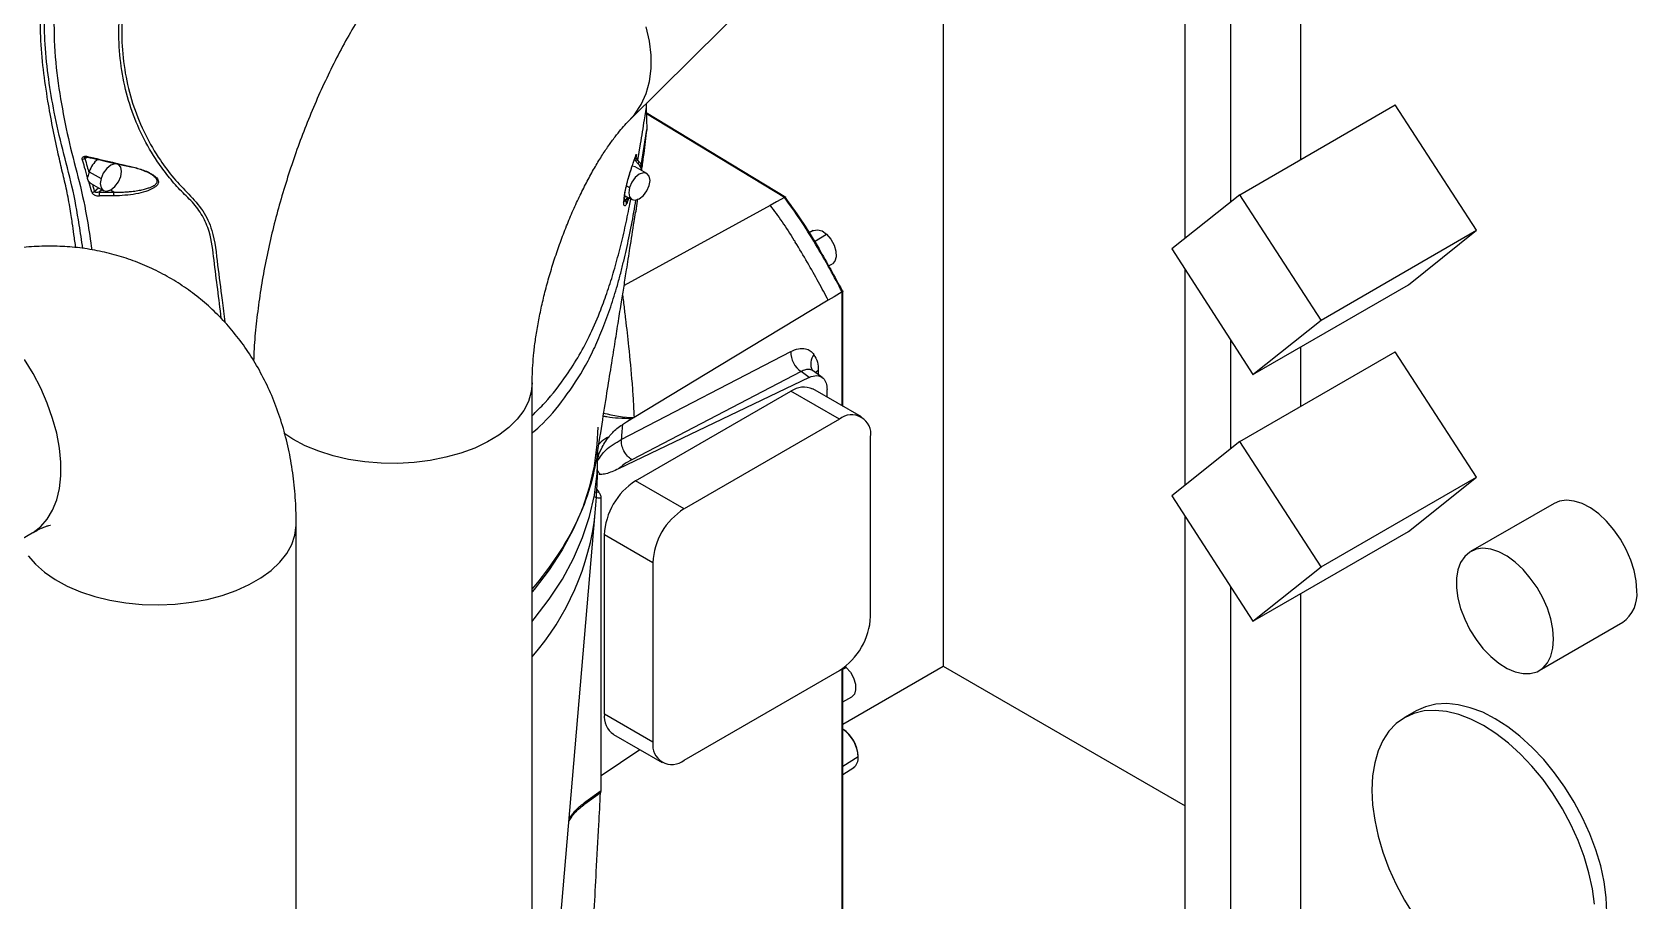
# Model space of a CAD drawing. Header units: millimetres. Extents: x -356 to 237, y 0 to 365.
# Drawn here: x -174.27 to -162.77, y 261.78 to 268.01 of the extents above; entities that cross this region are included whole.
import ezdxf

# ---------------------------------------------------------------- set-up
doc = ezdxf.new("R2010")
doc.units = ezdxf.units.MM

msp = doc.modelspace()

# ---------------------------------------------------------------- linework, layer by layer
at = {"color": 7, "linetype": 'Continuous', "lineweight": 25}
for p, q in [((-169.992, 267.372), (-135.761, 301.333)), ((-165.182, 271.937), (-165.182, 267.091)), ((-165.683, 271.647), (-165.683, 266.787)), ((-166.008, 266.528), (-166.008, 271.325)), ((-167.742, 269.605), (-167.742, 263.462)), ((-169.869, 267.462), (-169.866, 267.309)), ((-165.616, 266.841), (-164.503, 267.484)), ((-163.922, 266.586), (-164.503, 267.484)), ((-168.87, 266.821), (-169.869, 267.427)), ((-168.879, 266.82), (-169.868, 267.421)), ((-169.906, 267.05), (-169.866, 267.309)), ((-173.864, 267.109), (-173.891, 267.101)), ((-169.93, 267.087), (-169.91, 267.205)), ((-173.859, 267.005), (-173.775, 266.957)), ((-173.651, 267.058), (-173.655, 267.06)), ((-173.551, 267.038), (-173.553, 267.038)), ((-169.948, 267.041), (-169.97, 267.046)), ((-169.864, 266.993), (-169.948, 267.041)), ((-169.933, 267.091), (-169.93, 267.087)), ((-173.84, 266.858), (-173.862, 266.936)), ((-173.843, 266.919), (-173.759, 266.87)), ((-173.823, 266.864), (-173.794, 266.89)), ((-173.769, 266.876), (-173.788, 266.859)), ((-170.01, 266.905), (-169.989, 266.892)), ((-173.683, 266.86), (-173.708, 266.874)), ((-170.031, 266.784), (-170.024, 266.797)), ((-170.027, 266.824), (-170.012, 266.828)), ((-170.025, 266.835), (-169.973, 266.806)), ((-170.02, 266.8), (-170.019, 266.801)), ((-169.994, 266.818), (-169.996, 266.814)), ((-165.616, 266.841), (-166.104, 266.452)), ((-165.035, 265.943), (-165.616, 266.841)), ((-168.674, 266.584), (-168.702, 266.568)), ((-168.664, 266.506), (-168.577, 266.557)), ((-165.035, 265.943), (-163.922, 266.586)), ((-164.409, 266.196), (-163.922, 266.586)), ((-166.104, 266.452), (-165.523, 265.553)), ((-168.563, 266.33), (-168.536, 266.346)), ((-166.008, 264.76), (-166.008, 266.304)), ((-165.523, 265.553), (-164.409, 266.196)), ((-168.466, 265.328), (-168.466, 266.144)), ((-168.46, 265.324), (-168.46, 266.152)), ((-165.523, 265.553), (-165.035, 265.943)), ((-165.683, 265.802), (-165.683, 265.019)), ((-165.182, 265.75), (-165.182, 265.323)), ((-170.048, 265.086), (-168.834, 265.717)), ((-165.616, 265.073), (-164.503, 265.716)), ((-163.922, 264.818), (-164.503, 265.716)), ((-168.701, 265.532), (-170.068, 264.876)), ((-168.759, 265.573), (-169.973, 264.942)), ((-168.701, 265.532), (-168.759, 265.573)), ((-168.675, 265.579), (-168.678, 265.583)), ((-168.609, 265.532), (-168.674, 265.578)), ((-168.637, 265.583), (-168.637, 265.552)), ((-170.687, 209.916), (-170.687, 265.492)), ((-169.946, 264.79), (-168.833, 265.433)), ((-168.485, 265.232), (-168.833, 265.433)), ((-168.327, 265.248), (-168.675, 265.449)), ((-168.573, 265.39), (-168.573, 265.446)), ((-170.575, 265.374), (-170.593, 265.353)), ((-168.485, 265.232), (-169.598, 264.589)), ((-168.262, 263.818), (-168.262, 265.104)), ((-165.616, 265.073), (-166.104, 264.684)), ((-165.035, 264.175), (-165.616, 265.073)), ((-170.217, 264.964), (-170.217, 264.996)), ((-170.197, 264.836), (-170.208, 264.836)), ((-165.035, 264.175), (-163.922, 264.818)), ((-164.409, 264.428), (-163.922, 264.818)), ((-170.236, 264.712), (-170.209, 264.71)), ((-170.226, 264.731), (-170.209, 264.71)), ((-169.598, 264.589), (-169.946, 264.79)), ((-170.192, 262.572), (-170.192, 264.668)), ((-166.104, 264.684), (-165.523, 263.785)), ((-163.366, 264.629), (-163.964, 264.284)), ((-172.377, 208.903), (-172.377, 264.479)), ((-170.687, 259.283), (-170.234, 264.561)), ((-166.008, 258.286), (-166.008, 264.536)), ((-222.396, 236.633), (-174.269, 264.417)), ((-169.821, 264.204), (-170.169, 264.404)), ((-170.169, 263.119), (-170.169, 264.404)), ((-165.523, 263.785), (-164.409, 264.428)), ((-169.821, 264.204), (-169.821, 262.918)), ((-165.523, 263.785), (-165.035, 264.175)), ((-165.683, 264.034), (-165.683, 258.441)), ((-165.182, 263.982), (-165.182, 258.73)), ((-163.472, 263.431), (-162.873, 263.777)), ((-169.598, 262.789), (-168.485, 263.432)), ((-168.466, 260.183), (-168.466, 263.444)), ((-168.46, 263.047), (-167.742, 263.462)), ((-168.46, 263.441), (-168.438, 263.454)), ((-168.46, 260.19), (-168.46, 263.448)), ((-168.444, 263.46), (-168.438, 263.454)), ((-167.742, 263.462), (-166.008, 262.461)), ((-168.46, 263.207), (-168.397, 263.243)), ((-169.821, 262.918), (-170.169, 263.119)), ((-164.354, 263.142), (-164.437, 263.094)), ((-170.104, 262.974), (-169.756, 262.773)), ((-170.192, 262.679), (-169.916, 262.866)), ((-168.351, 262.812), (-168.46, 262.744)), ((-168.46, 262.687), (-168.383, 262.736)), ((-170.308, 262.477), (-170.199, 262.555)), ((-170.302, 262.493), (-170.192, 262.572))]:
    msp.add_line(p, q, dxfattribs=at)
at = {"color": 7, "linetype": 'Continuous', "lineweight": 25, "flags": 128}
for points in [[(-169.992, 267.372), (-169.952, 267.417), (-169.906, 267.487), (-169.87, 267.566), (-169.846, 267.652), (-169.834, 267.744), (-169.834, 267.84), (-169.846, 267.941), (-169.87, 268.043)], [(-173.872, 267.115), (-173.872, 267.114), (-173.872, 267.112), (-173.872, 267.111), (-173.872, 267.111), (-173.872, 267.11), (-173.872, 267.11)], [(-173.634, 266.971), (-173.628, 267.008), (-173.634, 267.039), (-173.651, 267.058), (-173.675, 267.063), (-173.705, 267.052), (-173.734, 267.029), (-173.759, 266.995), (-173.775, 266.957)], [(-173.551, 267.038), (-173.552, 267.037), (-173.552, 267.037), (-173.552, 267.037), (-173.553, 267.037), (-173.553, 267.037), (-173.553, 267.038), (-173.553, 267.039), (-173.553, 267.041)], [(-169.848, 266.906), (-169.842, 266.943), (-169.848, 266.974), (-169.864, 266.993), (-169.889, 266.998), (-169.919, 266.988), (-169.948, 266.964), (-169.973, 266.931), (-169.989, 266.892)], [(-173.775, 266.957), (-173.781, 266.92), (-173.775, 266.889), (-173.759, 266.87), (-173.734, 266.865), (-173.705, 266.875), (-173.675, 266.899), (-173.651, 266.933), (-173.634, 266.971)], [(-169.989, 266.892), (-169.995, 266.855), (-169.989, 266.825), (-169.973, 266.806), (-169.948, 266.801), (-169.919, 266.811), (-169.889, 266.834), (-169.865, 266.868), (-169.848, 266.906)], [(-168.982, 266.764), (-169.579, 266.436), (-170.028, 266.19)], [(-168.879, 266.82), (-168.937, 266.789), (-168.982, 266.764)], [(-168.674, 266.584), (-168.672, 266.585), (-168.643, 266.59), (-168.61, 266.581), (-168.577, 266.557)], [(-168.577, 266.557), (-168.547, 266.522), (-168.523, 266.48), (-168.51, 266.436), (-168.508, 266.396), (-168.518, 266.364), (-168.536, 266.346)], [(-168.566, 266.084), (-169.344, 265.614), (-169.955, 265.245)], [(-168.466, 266.144), (-168.522, 266.11), (-168.566, 266.084)], [(-174.269, 264.417), (-174.261, 264.421), (-174.207, 264.463), (-174.16, 264.516), (-174.122, 264.58), (-174.092, 264.654), (-174.073, 264.736), (-174.063, 264.827), (-174.063, 264.924), (-174.073, 265.025), (-174.092, 265.131), (-174.122, 265.238), (-174.16, 265.346), (-174.207, 265.454), (-174.261, 265.559), (-174.323, 265.66)], [(-168.657, 265.566), (-168.65, 265.573), (-168.637, 265.583)], [(-170.687, 265.492), (-170.693, 265.428), (-170.713, 265.36), (-170.747, 265.295), (-170.794, 265.232), (-170.854, 265.173), (-170.925, 265.118), (-171.007, 265.069), (-171.098, 265.025), (-171.198, 264.989), (-171.305, 264.959), (-171.417, 264.936), (-171.532, 264.922), (-171.65, 264.915), (-171.769, 264.917), (-171.886, 264.927), (-172.001, 264.944), (-172.111, 264.97), (-172.215, 265.002), (-172.312, 265.042), (-172.4, 265.088), (-172.466, 265.131)], [(-169.958, 265.275), (-169.957, 265.258), (-169.955, 265.245)], [(-170.217, 265.176), (-170.222, 265.05), (-170.242, 264.896), (-170.277, 264.744), (-170.327, 264.593), (-170.392, 264.443), (-170.471, 264.296), (-170.565, 264.152), (-170.673, 264.012), (-170.687, 263.996)], [(-169.972, 265.235), (-170.01, 265.212), (-170.04, 265.193)], [(-170.687, 263.783), (-170.672, 263.801), (-170.564, 263.942), (-170.47, 264.087), (-170.39, 264.234), (-170.326, 264.384), (-170.276, 264.536), (-170.241, 264.689), (-170.221, 264.842), (-170.217, 264.964)], [(-162.772, 264.002), (-162.777, 264.073), (-162.791, 264.147), (-162.816, 264.223), (-162.849, 264.299), (-162.89, 264.372), (-162.937, 264.44), (-162.99, 264.501), (-163.046, 264.553), (-163.105, 264.596), (-163.164, 264.627), (-163.221, 264.646), (-163.276, 264.652), (-163.326, 264.645), (-163.366, 264.629)], [(-174.298, 264.254), (-174.245, 264.193), (-174.18, 264.135), (-174.104, 264.083), (-174.018, 264.036), (-173.923, 263.995), (-173.82, 263.961), (-173.711, 263.935), (-173.597, 263.916), (-173.48, 263.905), (-173.362, 263.902), (-173.244, 263.907), (-173.127, 263.92), (-173.015, 263.941), (-172.907, 263.969), (-172.806, 264.005), (-172.713, 264.047), (-172.629, 264.096), (-172.556, 264.149), (-172.494, 264.208), (-172.445, 264.27), (-172.408, 264.335), (-172.386, 264.402), (-172.377, 264.47), (-172.377, 264.479)], [(-163.375, 263.591), (-163.37, 263.656), (-163.375, 263.727), (-163.39, 263.802), (-163.414, 263.878), (-163.447, 263.953), (-163.488, 264.026), (-163.536, 264.094), (-163.588, 264.155), (-163.645, 264.208), (-163.703, 264.25), (-163.762, 264.281), (-163.82, 264.3), (-163.875, 264.307), (-163.925, 264.3), (-163.969, 264.28), (-164.006, 264.249), (-164.035, 264.206), (-164.055, 264.153), (-164.065, 264.092), (-164.065, 264.023), (-164.055, 263.95), (-164.035, 263.875), (-164.006, 263.799), (-163.969, 263.724), (-163.925, 263.654), (-163.875, 263.589), (-163.82, 263.532), (-163.762, 263.484), (-163.703, 263.447), (-163.645, 263.422), (-163.588, 263.41), (-163.536, 263.41), (-163.488, 263.423), (-163.447, 263.449), (-163.414, 263.486), (-163.39, 263.534), (-163.375, 263.591)], [(-168.438, 263.454), (-168.407, 263.419), (-168.384, 263.378), (-168.371, 263.334), (-168.369, 263.294), (-168.378, 263.262), (-168.397, 263.243)], [(-162.987, 261.699), (-162.992, 261.806), (-163.007, 261.917), (-163.032, 262.031), (-163.067, 262.146), (-163.11, 262.262), (-163.162, 262.376), (-163.222, 262.488), (-163.289, 262.596), (-163.362, 262.698), (-163.44, 262.794), (-163.523, 262.881), (-163.61, 262.96), (-163.698, 263.028), (-163.788, 263.086), (-163.877, 263.132), (-163.966, 263.165), (-164.052, 263.186), (-164.135, 263.195), (-164.213, 263.19), (-164.287, 263.172), (-164.354, 263.142)], [(-163.076, 261.758), (-163.091, 261.868), (-163.116, 261.982), (-163.15, 262.098), (-163.193, 262.214), (-163.245, 262.328), (-163.305, 262.44), (-163.372, 262.548), (-163.445, 262.65), (-163.524, 262.745), (-163.607, 262.833), (-163.693, 262.911), (-163.782, 262.98), (-163.871, 263.037), (-163.961, 263.083), (-164.049, 263.117), (-164.136, 263.138), (-164.218, 263.146), (-164.297, 263.142), (-164.37, 263.124), (-164.437, 263.093), (-164.497, 263.051), (-164.549, 262.996), (-164.592, 262.931), (-164.627, 262.855), (-164.651, 262.769), (-164.667, 262.676), (-164.672, 262.575), (-164.667, 262.469), (-164.651, 262.358), (-164.627, 262.244), (-164.592, 262.129), (-164.549, 262.013), (-164.497, 261.898), (-164.437, 261.786), (-164.37, 261.679)]]:
    msp.add_lwpolyline(points, dxfattribs=at)
at = {"color": 7, "linetype": 'Continuous', "lineweight": 25}
for centre, radius, start, end in [((-169.95, 267.111), 0.008, 282.4415, 330.4392), ((-169.948, 267.121), 0.00798, 282.3858, 330.6032), ((-173.908, 267.122), 0.0266, 267.6813, 310.3998), ((-173.709, 266.961), 0.156, 163.4208, 166.6533), ((-173.692, 266.956), 0.174, 127.4404, 163.6771), ((-169.98, 267.04), 0.00844, 320.5085, 354.1501), ((-169.96, 267.102), 0.00867, 324.1487, 353.5526), ((-169.94, 267.073), 0.017, 320.9394, 52.7985), ((-169.974, 267.012), 0.0695, 3.5301, 46.5719), ((-173.84, 266.885), 0.0267, 270.3785, 310.0249), ((-173.715, 266.847), 0.0733, 169.9568, 191.652), ((-173.614, 266.846), 0.0708, 169.2349, 191.9421), ((-170.002, 266.819), 0.0255, 188.8471, 226.1568), ((-170.03, 266.778), 0.0199, 351.2029, 74.4451), ((-170.027, 266.782), 0.0192, 354.2652, 70.0956), ((-170.005, 266.812), 0.00967, 13.5693, 64.8491), ((-168.667, 265.712), 0.167, 178.3892, 236.4648), ((-168.592, 265.632), 0.0993, 139.5573, 210.1133), ((-168.741, 265.304), 0.158, 65.6925, 125.6166), ((-169.932, 266.192), 0.948, 254.9852, 268.6093), ((-168.398, 265.126), 0.138, 350.7854, 129.2037), ((-169.686, 264.382), 0.484, 122.6053, 177.3942), ((-169.338, 264.182), 0.484, 122.6064, 177.3937), ((-172.097, 264.764), 1.874, 318.8235, 353.8065), ((-163.019, 263.978), 0.248, 305.7927, 5.5199), ((-168.746, 263.84), 0.484, 302.606, 357.3946), ((-170.023, 263.098), 0.147, 171.8553, 236.8334), ((-168.611, 262.799), 0.26, 2.7555, 54.754), ((-168.605, 262.802), 0.255, 3.5976, 55.4504), ((-169.685, 262.896), 0.138, 170.7866, 309.2031), ((-168.436, 262.804), 0.0855, 307.7539, 5.4404), ((-170.32, 262.49), 0.0178, 311.4809, 9.885), ((-170.427, 262.349), 0.00777, 48.5335, 58.6311)]:
    msp.add_arc(centre, radius, start, end, dxfattribs=at)
for points, knots in [([(-173.955, 266.461), (-173.96, 266.493), (-173.969, 266.552), (-173.979, 266.629), (-173.989, 266.695), (-173.999, 266.756), (-174.011, 266.822), (-174.024, 266.888), (-174.039, 266.953), (-174.055, 267.017), (-174.07, 267.082), (-174.093, 267.185), (-174.123, 267.328), (-174.158, 267.525), (-174.191, 267.74), (-174.21, 267.974), (-174.209, 268.245), (-174.181, 268.553), (-174.12, 268.898), (-174.026, 269.25), (-173.901, 269.604), (-173.746, 269.955), (-173.562, 270.296), (-173.354, 270.623), (-173.124, 270.93), (-172.894, 271.191), (-172.673, 271.408), (-172.47, 271.582), (-172.267, 271.733), (-172.13, 271.817), (-172.062, 271.859)], [0, 0, 0, 0, 0.015675, 0.02915, 0.037766, 0.048262, 0.05933, 0.070175, 0.081148, 0.09169, 0.102479, 0.113352, 0.143277, 0.173727, 0.210733, 0.248929, 0.28804, 0.342431, 0.399462, 0.458276, 0.519654, 0.582067, 0.644946, 0.708088, 0.770493, 0.831407, 0.877098, 0.921434, 0.961633, 1, 1, 1, 1]), ([(-173.905, 266.456), (-173.914, 266.513), (-173.936, 266.661), (-173.978, 266.899), (-174.052, 267.165), (-174.11, 267.421), (-174.153, 267.672), (-174.178, 267.911), (-174.183, 268.149), (-174.171, 268.383), (-174.144, 268.622), (-174.097, 268.888), (-174.024, 269.181), (-173.92, 269.497), (-173.804, 269.784), (-173.682, 270.038), (-173.563, 270.259), (-173.434, 270.471), (-173.282, 270.697), (-173.101, 270.933), (-172.891, 271.173), (-172.691, 271.373), (-172.505, 271.535), (-172.337, 271.665), (-172.165, 271.781), (-172.047, 271.85), (-171.989, 271.884)], [0, 0, 0, 0, 0.027468, 0.072513, 0.116092, 0.160198, 0.198902, 0.239003, 0.27546, 0.313433, 0.351833, 0.391515, 0.443395, 0.49704, 0.551715, 0.592158, 0.632813, 0.672333, 0.71168, 0.764002, 0.815428, 0.865257, 0.900166, 0.934046, 0.967525, 1, 1, 1, 1]), ([(-171.998, 271.798), (-172.092, 271.739), (-172.285, 271.618), (-172.557, 271.395), (-172.797, 271.162), (-173.005, 270.927), (-173.183, 270.699), (-173.35, 270.458), (-173.521, 270.178), (-173.686, 269.86), (-173.837, 269.504), (-173.957, 269.145), (-174.043, 268.789), (-174.096, 268.443), (-174.117, 268.11), (-174.106, 267.793), (-174.061, 267.495), (-174.005, 267.209), (-173.928, 266.933), (-173.874, 266.678), (-173.851, 266.514), (-173.842, 266.445)], [0, 0, 0, 0, 0.054406, 0.111713, 0.172171, 0.21854, 0.265854, 0.314104, 0.362539, 0.426615, 0.490388, 0.552286, 0.612152, 0.669769, 0.724195, 0.775929, 0.82492, 0.872314, 0.918576, 0.96594, 1, 1, 1, 1]), ([(-172.914, 265.954), (-172.914, 265.955), (-172.922, 266.025), (-172.938, 266.164), (-172.967, 266.37), (-172.985, 266.551), (-173.045, 266.691), (-173.119, 266.791), (-173.212, 266.875), (-173.295, 266.973), (-173.388, 267.099), (-173.482, 267.261), (-173.566, 267.462), (-173.622, 267.677), (-173.649, 267.901), (-173.648, 268.133), (-173.617, 268.369), (-173.557, 268.607), (-173.473, 268.845), (-173.397, 268.997), (-173.359, 269.074)], [0, 0, 0, 0, 0.000652, 0.062692, 0.125228, 0.187527, 0.223736, 0.259846, 0.297578, 0.335729, 0.373982, 0.438023, 0.502455, 0.568227, 0.635638, 0.704169, 0.774871, 0.84826, 0.923094, 1, 1, 1, 1]), ([(-173.332, 269.071), (-173.371, 268.995), (-173.448, 268.844), (-173.534, 268.608), (-173.595, 268.372), (-173.627, 268.137), (-173.629, 267.907), (-173.601, 267.684), (-173.545, 267.471), (-173.462, 267.27), (-173.363, 267.101), (-173.257, 266.958), (-173.147, 266.845), (-173.04, 266.73), (-172.961, 266.556), (-172.942, 266.336), (-172.911, 266.117), (-172.895, 265.981), (-172.889, 265.928)], [0, 0, 0, 0, 0.075914, 0.149781, 0.222231, 0.29203, 0.35967, 0.426217, 0.491179, 0.554783, 0.617979, 0.665124, 0.712162, 0.758123, 0.80366, 0.878507, 0.952933, 1, 1, 1, 1]), ([(-171.401, 268.792), (-171.422, 268.77), (-171.485, 268.706), (-171.583, 268.595), (-171.694, 268.456), (-171.798, 268.311), (-171.897, 268.159), (-171.99, 268.002), (-172.078, 267.842), (-172.159, 267.677), (-172.236, 267.509), (-172.307, 267.338), (-172.372, 267.164), (-172.432, 266.988), (-172.486, 266.811), (-172.535, 266.633), (-172.577, 266.454), (-172.613, 266.274), (-172.642, 266.095), (-172.664, 265.916), (-172.678, 265.768), (-172.681, 265.68), (-172.682, 265.651)], [0, 0, 0, 0, 0.026691, 0.07727, 0.128581, 0.180487, 0.232787, 0.285406, 0.338308, 0.391467, 0.444842, 0.498381, 0.552017, 0.605672, 0.659267, 0.712692, 0.765871, 0.818746, 0.871276, 0.92345, 0.975287, 1, 1, 1, 1]), ([(-169.91, 267.205), (-169.9, 267.262), (-169.884, 267.36), (-169.87, 267.458), (-169.864, 267.499)], [0, 0, 0, 0, 0.581982, 1, 1, 1, 1]), ([(-170.687, 265.492), (-170.686, 265.507), (-170.686, 265.548), (-170.682, 265.621), (-170.675, 265.712), (-170.662, 265.811), (-170.645, 265.917), (-170.622, 266.029), (-170.595, 266.144), (-170.563, 266.262), (-170.526, 266.381), (-170.485, 266.5), (-170.441, 266.616), (-170.394, 266.729), (-170.344, 266.836), (-170.293, 266.937), (-170.242, 267.03), (-170.191, 267.114), (-170.142, 267.189), (-170.095, 267.253), (-170.053, 267.305), (-170.02, 267.344), (-169.999, 267.365), (-169.992, 267.372)], [0, 0, 0, 0, 0.0210323, 0.0614672, 0.1063817, 0.1555618, 0.2084502, 0.2644377, 0.322869, 0.3830605, 0.4443113, 0.5059104, 0.5671204, 0.6271779, 0.6853674, 0.7409888, 0.7933531, 0.8418006, 0.885703, 0.9244936, 0.9576679, 0.9848222, 1, 1, 1, 1]), ([(-169.866, 267.309), (-169.873, 267.251), (-169.884, 267.16), (-169.897, 267.068), (-169.901, 267.035)], [0, 0, 0, 0, 0.630164, 1, 1, 1, 1]), ([(-173.909, 267.095), (-173.909, 267.098), (-173.91, 267.103), (-173.906, 267.111), (-173.897, 267.116), (-173.885, 267.118), (-173.877, 267.116), (-173.872, 267.115)], [0, 0, 0, 0, 0.157757, 0.309946, 0.48302, 0.728407, 1, 1, 1, 1]), ([(-173.891, 267.101), (-173.891, 267.102), (-173.892, 267.104), (-173.893, 267.106), (-173.892, 267.108), (-173.891, 267.109), (-173.889, 267.11), (-173.887, 267.111), (-173.886, 267.111)], [0, 0, 0, 0, 0.2180668, 0.3824515, 0.550716, 0.6473385, 0.7579205, 1, 1, 1, 1]), ([(-173.887, 267.111), (-173.886, 267.111), (-173.884, 267.112), (-173.879, 267.112), (-173.875, 267.111), (-173.872, 267.11)], [0, 0, 0, 0, 0.182661, 0.414564, 1, 1, 1, 1]), ([(-173.872, 267.115), (-173.812, 267.101), (-173.706, 267.076), (-173.599, 267.051), (-173.553, 267.041)], [0, 0, 0, 0, 0.559965, 1, 1, 1, 1]), ([(-173.872, 267.11), (-173.824, 267.099), (-173.717, 267.075), (-173.611, 267.05), (-173.552, 267.037)], [0, 0, 0, 0, 0.4524469, 1, 1, 1, 1]), ([(-169.952, 267.101), (-169.948, 267.109), (-169.945, 267.118), (-169.942, 267.129), (-169.939, 267.13), (-169.941, 267.123), (-169.941, 267.119), (-169.942, 267.117)], [0, 0, 0, 0, 0.608682, 0.690123, 0.71521, 0.809643, 1, 1, 1, 1]), ([(-169.949, 267.103), (-169.948, 267.104), (-169.948, 267.106), (-169.948, 267.108), (-169.948, 267.109)], [0, 0, 0, 0, 0.559683, 1, 1, 1, 1]), ([(-169.948, 267.109), (-169.947, 267.11), (-169.947, 267.111), (-169.947, 267.113), (-169.947, 267.113)], [0, 0, 0, 0, 0.559672, 1, 1, 1, 1]), ([(-169.948, 267.109), (-169.946, 267.109), (-169.945, 267.108), (-169.944, 267.107), (-169.943, 267.107)], [0, 0, 0, 0, 0.695242, 1, 1, 1, 1]), ([(-169.942, 267.117), (-169.942, 267.115), (-169.942, 267.112), (-169.943, 267.108), (-169.943, 267.107)], [0, 0, 0, 0, 0.5600419, 1, 1, 1, 1]), ([(-169.943, 267.107), (-169.941, 267.108), (-169.935, 267.11), (-169.937, 267.094), (-169.937, 267.087), (-169.937, 267.083)], [0, 0, 0, 0, 0.17079, 0.565011, 1, 1, 1, 1]), ([(-169.943, 267.107), (-169.943, 267.106), (-169.944, 267.103), (-169.942, 267.099), (-169.938, 267.095), (-169.935, 267.092), (-169.933, 267.091)], [0, 0, 0, 0, 0.181785, 0.339552, 0.634354, 1, 1, 1, 1]), ([(-173.871, 266.963), (-173.878, 266.988), (-173.891, 267.031), (-173.904, 267.076), (-173.909, 267.095)], [0, 0, 0, 0, 0.558215, 1, 1, 1, 1]), ([(-173.891, 267.101), (-173.885, 267.082), (-173.876, 267.047), (-173.866, 267.012), (-173.861, 266.997)], [0, 0, 0, 0, 0.561462, 1, 1, 1, 1]), ([(-173.861, 266.997), (-173.863, 266.991), (-173.866, 266.979), (-173.869, 266.968), (-173.871, 266.963)], [0, 0, 0, 0, 0.547743, 1, 1, 1, 1]), ([(-173.42, 266.993), (-173.412, 266.989), (-173.398, 266.981), (-173.382, 266.968), (-173.371, 266.956), (-173.365, 266.942), (-173.363, 266.925), (-173.375, 266.905), (-173.406, 266.882), (-173.457, 266.862), (-173.553, 266.838), (-173.63, 266.834), (-173.683, 266.832)], [0, 0, 0, 0, 0.062443, 0.104952, 0.143046, 0.17579, 0.204434, 0.259824, 0.322576, 0.468873, 0.634819, 1, 1, 1, 1]), ([(-173.683, 266.86), (-173.683, 266.86), (-173.675, 266.859), (-173.655, 266.859), (-173.623, 266.859), (-173.588, 266.861), (-173.559, 266.864), (-173.527, 266.868), (-173.493, 266.873), (-173.458, 266.882), (-173.431, 266.89), (-173.407, 266.9), (-173.389, 266.91), (-173.378, 266.923), (-173.373, 266.932), (-173.373, 266.944), (-173.379, 266.956), (-173.389, 266.968), (-173.404, 266.981), (-173.417, 266.988), (-173.425, 266.992)], [0, 0, 0, 0, 0.005854, 0.053837, 0.146424, 0.238987, 0.307258, 0.363868, 0.470241, 0.557154, 0.625879, 0.678038, 0.74792, 0.774323, 0.796854, 0.824303, 0.854972, 0.892324, 0.938173, 1, 1, 1, 1]), ([(-173.553, 267.041), (-173.525, 267.033), (-173.484, 267.022), (-173.439, 267.005), (-173.423, 266.995), (-173.42, 266.993)], [0, 0, 0, 0, 0.604066, 0.905118, 1, 1, 1, 1]), ([(-173.425, 266.992), (-173.428, 266.993), (-173.436, 266.999), (-173.453, 267.006), (-173.492, 267.022), (-173.525, 267.031), (-173.551, 267.038)], [0, 0, 0, 0, 0.070353, 0.226947, 0.401485, 1, 1, 1, 1]), ([(-170.01, 266.775), (-170.013, 266.768), (-170.016, 266.759), (-170.033, 266.765), (-170.028, 266.792), (-170.028, 266.817), (-170.023, 266.847), (-170.016, 266.884), (-170.004, 266.932), (-169.989, 266.988), (-169.977, 267.023), (-169.972, 267.04)], [0, 0, 0, 0, 0.053995, 0.078183, 0.143613, 0.266515, 0.347374, 0.438816, 0.636323, 0.830087, 1, 1, 1, 1]), ([(-170.026, 266.824), (-170.026, 266.826), (-170.025, 266.837), (-170.021, 266.859), (-170.014, 266.894), (-170.003, 266.937), (-169.99, 266.985), (-169.979, 267.018), (-169.974, 267.035)], [0, 0, 0, 0, 0.0289335, 0.1494954, 0.3115773, 0.5203921, 0.7591293, 1, 1, 1, 1]), ([(-169.972, 267.04), (-169.968, 267.051), (-169.961, 267.072), (-169.955, 267.092), (-169.952, 267.101)], [0, 0, 0, 0, 0.560687, 1, 1, 1, 1]), ([(-169.927, 267.063), (-169.933, 267.068), (-169.942, 267.076), (-169.949, 267.091), (-169.949, 267.099), (-169.949, 267.103)], [0, 0, 0, 0, 0.510638, 0.731235, 1, 1, 1, 1]), ([(-169.9, 267.013), (-169.9, 267.022), (-169.9, 267.041), (-169.91, 267.067), (-169.922, 267.08), (-169.928, 267.086)], [0, 0, 0, 0, 0.3174477, 0.7006205, 1, 1, 1, 1]), ([(-173.862, 266.936), (-173.865, 266.94), (-173.871, 266.948), (-173.871, 266.958), (-173.871, 266.963)], [0, 0, 0, 0, 0.534475, 1, 1, 1, 1]), ([(-173.862, 266.936), (-173.86, 266.933), (-173.856, 266.929), (-173.85, 266.923), (-173.845, 266.921), (-173.843, 266.919)], [0, 0, 0, 0, 0.44276, 0.681166, 1, 1, 1, 1]), ([(-173.837, 266.916), (-173.834, 266.906), (-173.83, 266.889), (-173.825, 266.872), (-173.823, 266.864)], [0, 0, 0, 0, 0.558273, 1, 1, 1, 1]), ([(-173.84, 266.858), (-173.839, 266.856), (-173.838, 266.852), (-173.833, 266.847), (-173.827, 266.842), (-173.817, 266.837), (-173.804, 266.833), (-173.793, 266.832), (-173.787, 266.832)], [0, 0, 0, 0, 0.100815, 0.212455, 0.334723, 0.464394, 0.732493, 1, 1, 1, 1]), ([(-173.788, 266.859), (-173.791, 266.858), (-173.799, 266.857), (-173.808, 266.857), (-173.815, 266.858), (-173.819, 266.859), (-173.822, 266.861), (-173.823, 266.863), (-173.823, 266.864)], [0, 0, 0, 0, 0.306806, 0.590903, 0.721905, 0.827092, 0.921007, 1, 1, 1, 1]), ([(-173.788, 266.859), (-173.768, 266.859), (-173.733, 266.86), (-173.699, 266.86), (-173.683, 266.86)], [0, 0, 0, 0, 0.560183, 1, 1, 1, 1]), ([(-173.683, 266.832), (-173.703, 266.832), (-173.737, 266.832), (-173.772, 266.832), (-173.787, 266.832)], [0, 0, 0, 0, 0.559843, 1, 1, 1, 1]), ([(-170.687, 265.257), (-170.656, 265.288), (-170.565, 265.377), (-170.454, 265.524), (-170.346, 265.691), (-170.264, 265.847), (-170.199, 266.002), (-170.144, 266.153), (-170.099, 266.297), (-170.058, 266.448), (-170.021, 266.603), (-169.996, 266.724), (-169.983, 266.793), (-169.98, 266.81)], [0, 0, 0, 0, 0.075122, 0.219563, 0.317298, 0.418375, 0.524848, 0.608061, 0.695494, 0.786028, 0.878443, 0.970612, 1, 1, 1, 1]), ([(-170.687, 265.132), (-170.669, 265.148), (-170.582, 265.223), (-170.45, 265.384), (-170.322, 265.577), (-170.236, 265.748), (-170.177, 265.889), (-170.123, 266.037), (-170.082, 266.168), (-170.052, 266.278), (-170.031, 266.364), (-170.011, 266.448), (-169.986, 266.565), (-169.963, 266.682), (-169.948, 266.773), (-169.943, 266.802)], [0, 0, 0, 0, 0.038321, 0.183926, 0.333366, 0.410628, 0.491305, 0.578529, 0.664217, 0.71297, 0.760664, 0.807201, 0.852464, 0.952588, 1, 1, 1, 1]), ([(-170.024, 266.797), (-170.024, 266.797), (-170.022, 266.799), (-170.021, 266.8), (-170.02, 266.8)], [0, 0, 0, 0, 0.538327, 1, 1, 1, 1]), ([(-170.019, 266.801), (-170.016, 266.804), (-170.009, 266.81), (-170.004, 266.817), (-170.001, 266.821)], [0, 0, 0, 0, 0.457251, 1, 1, 1, 1]), ([(-169.996, 266.814), (-169.999, 266.811), (-170.004, 266.806), (-170.012, 266.802), (-170.017, 266.801), (-170.019, 266.801)], [0, 0, 0, 0, 0.460934, 0.820554, 1, 1, 1, 1]), ([(-170.007, 266.78), (-170.008, 266.779), (-170.009, 266.777), (-170.01, 266.775), (-170.01, 266.775)], [0, 0, 0, 0, 0.598306, 1, 1, 1, 1]), ([(-169.996, 266.814), (-169.998, 266.807), (-170.001, 266.796), (-170.006, 266.785), (-170.007, 266.78)], [0, 0, 0, 0, 0.630796, 1, 1, 1, 1]), ([(-169.932, 266.812), (-169.935, 266.789), (-169.939, 266.756), (-169.944, 266.723), (-169.946, 266.713)], [0, 0, 0, 0, 0.701296, 1, 1, 1, 1]), ([(-168.982, 266.764), (-168.953, 266.725), (-168.893, 266.645), (-168.839, 266.56), (-168.811, 266.516)], [0, 0, 0, 0, 0.480791, 1, 1, 1, 1]), ([(-168.87, 266.814), (-168.87, 266.815), (-168.869, 266.817), (-168.87, 266.819), (-168.871, 266.822), (-168.873, 266.822), (-168.876, 266.822), (-168.878, 266.821), (-168.879, 266.82)], [0, 0, 0, 0, 0.182278, 0.309453, 0.465421, 0.568158, 0.689771, 1, 1, 1, 1]), ([(-168.466, 266.144), (-168.494, 266.198), (-168.555, 266.314), (-168.656, 266.487), (-168.762, 266.66), (-168.841, 266.768), (-168.879, 266.82)], [0, 0, 0, 0, 0.233051, 0.493153, 0.756571, 1, 1, 1, 1]), ([(-168.87, 266.814), (-168.828, 266.756), (-168.743, 266.639), (-168.609, 266.418), (-168.52, 266.254), (-168.466, 266.154)], [0, 0, 0, 0, 0.278581, 0.559117, 1, 1, 1, 1]), ([(-170.22, 264.975), (-170.207, 265.06), (-170.183, 265.217), (-170.148, 265.436), (-170.118, 265.623), (-170.092, 265.786), (-170.069, 265.933), (-170.048, 266.065), (-170.028, 266.187), (-170.008, 266.315), (-169.984, 266.469), (-169.962, 266.606), (-169.949, 266.691), (-169.946, 266.713)], [0, 0, 0, 0, 0.145583, 0.271811, 0.378495, 0.468224, 0.55245, 0.63241, 0.696259, 0.764424, 0.853022, 0.962832, 1, 1, 1, 1]), ([(-172.377, 264.479), (-172.377, 264.513), (-172.378, 264.607), (-172.389, 264.76), (-172.413, 264.935), (-172.45, 265.104), (-172.498, 265.266), (-172.558, 265.42), (-172.629, 265.565), (-172.709, 265.701), (-172.799, 265.826), (-172.897, 265.941), (-173.004, 266.045), (-173.117, 266.138), (-173.237, 266.22), (-173.363, 266.291), (-173.493, 266.35), (-173.628, 266.398), (-173.767, 266.434), (-173.909, 266.459), (-174.053, 266.472), (-174.2, 266.473), (-174.349, 266.463), (-174.499, 266.442), (-174.651, 266.408), (-174.805, 266.362), (-174.958, 266.304), (-175.114, 266.234), (-175.216, 266.178), (-175.269, 266.149)], [0, 0, 0, 0, 0.024836, 0.067771, 0.110162, 0.151714, 0.192328, 0.23196, 0.270623, 0.30838, 0.345323, 0.381564, 0.417213, 0.452385, 0.487185, 0.521721, 0.556093, 0.590379, 0.624692, 0.659156, 0.693901, 0.729068, 0.764805, 0.801261, 0.838579, 0.876879, 0.916246, 0.956708, 1, 1, 1, 1]), ([(-168.811, 266.516), (-168.809, 266.513), (-168.806, 266.508), (-168.803, 266.503), (-168.802, 266.501)], [0, 0, 0, 0, 0.559588, 1, 1, 1, 1]), ([(-168.566, 266.084), (-168.588, 266.127), (-168.636, 266.218), (-168.715, 266.358), (-168.772, 266.453), (-168.802, 266.501)], [0, 0, 0, 0, 0.305816, 0.646003, 1, 1, 1, 1]), ([(-170.039, 266.122), (-170.038, 266.115), (-170.035, 266.091), (-170.028, 266.033), (-170.014, 265.917), (-169.993, 265.73), (-169.974, 265.537), (-169.964, 265.391), (-169.96, 265.326), (-169.959, 265.294), (-169.959, 265.281), (-169.958, 265.275)], [0, 0, 0, 0, 0.0239614, 0.0863867, 0.2051829, 0.435274, 0.7487511, 0.8896347, 0.9515659, 0.9787245, 1, 1, 1, 1]), ([(-168.466, 266.154), (-168.465, 266.154), (-168.464, 266.153), (-168.461, 266.152), (-168.46, 266.15), (-168.461, 266.148), (-168.462, 266.147), (-168.463, 266.145), (-168.465, 266.144), (-168.466, 266.144)], [0, 0, 0, 0, 0.186395, 0.312393, 0.457625, 0.556389, 0.678181, 0.826758, 1, 1, 1, 1]), ([(-168.834, 265.717), (-168.816, 265.725), (-168.782, 265.74), (-168.732, 265.741), (-168.692, 265.725), (-168.676, 265.706), (-168.668, 265.696)], [0, 0, 0, 0, 0.3183515, 0.5976689, 0.7992286, 1, 1, 1, 1]), ([(-168.668, 265.696), (-168.658, 265.678), (-168.639, 265.643), (-168.638, 265.603), (-168.637, 265.583)], [0, 0, 0, 0, 0.518995, 1, 1, 1, 1]), ([(-168.675, 265.578), (-168.676, 265.579), (-168.683, 265.586), (-168.703, 265.59), (-168.731, 265.588), (-168.749, 265.578), (-168.759, 265.573)], [0, 0, 0, 0, 0.045277, 0.330416, 0.628818, 1, 1, 1, 1]), ([(-168.701, 265.532), (-168.683, 265.539), (-168.65, 265.551), (-168.6, 265.532), (-168.577, 265.49), (-168.575, 265.461), (-168.573, 265.446)], [0, 0, 0, 0, 0.287153, 0.543508, 0.759001, 1, 1, 1, 1]), ([(-170.576, 265.371), (-170.571, 265.377), (-170.562, 265.389), (-170.552, 265.401), (-170.548, 265.406)], [0, 0, 0, 0, 0.5000123, 1, 1, 1, 1]), ([(-169.972, 265.235), (-170.004, 265.236), (-170.064, 265.238), (-170.133, 265.244), (-170.168, 265.252), (-170.177, 265.254)], [0, 0, 0, 0, 0.475658, 0.876351, 1, 1, 1, 1]), ([(-170.136, 265.107), (-170.119, 265.128), (-170.09, 265.16), (-170.054, 265.184), (-170.04, 265.193)], [0, 0, 0, 0, 0.61591, 1, 1, 1, 1]), ([(-170.04, 265.193), (-170.041, 265.173), (-170.044, 265.138), (-170.047, 265.102), (-170.048, 265.086)], [0, 0, 0, 0, 0.5586196, 1, 1, 1, 1]), ([(-169.955, 265.245), (-169.958, 265.243), (-169.964, 265.239), (-169.969, 265.236), (-169.972, 265.235)], [0, 0, 0, 0, 0.560041, 1, 1, 1, 1]), ([(-170.218, 264.95), (-170.21, 264.974), (-170.19, 265.03), (-170.156, 265.079), (-170.136, 265.107)], [0, 0, 0, 0, 0.423603, 1, 1, 1, 1]), ([(-170.218, 264.934), (-170.2, 264.961), (-170.156, 265.025), (-170.088, 265.063), (-170.048, 265.086)], [0, 0, 0, 0, 0.41737, 1, 1, 1, 1]), ([(-170.136, 265.107), (-170.157, 265.096), (-170.183, 265.081), (-170.203, 265.058), (-170.208, 265.053)], [0, 0, 0, 0, 0.753934, 1, 1, 1, 1]), ([(-169.973, 264.942), (-169.984, 264.95), (-170.007, 264.967), (-170.03, 265.004), (-170.046, 265.044), (-170.047, 265.072), (-170.048, 265.086)], [0, 0, 0, 0, 0.239818, 0.500109, 0.760341, 1, 1, 1, 1]), ([(-170.221, 264.975), (-170.236, 264.898), (-170.267, 264.734), (-170.365, 264.493), (-170.502, 264.246), (-170.623, 264.094), (-170.687, 264.016)], [0, 0, 0, 0, 0.21887, 0.461722, 0.719448, 1, 1, 1, 1]), ([(-170.234, 264.561), (-170.229, 264.636), (-170.218, 264.77), (-170.218, 264.905), (-170.218, 264.964)], [0, 0, 0, 0, 0.560721, 1, 1, 1, 1]), ([(-169.973, 264.942), (-169.993, 264.931), (-170.027, 264.912), (-170.056, 264.887), (-170.068, 264.876)], [0, 0, 0, 0, 0.578184, 1, 1, 1, 1]), ([(-170.197, 264.836), (-170.203, 264.842), (-170.211, 264.851), (-170.217, 264.862), (-170.219, 264.867)], [0, 0, 0, 0, 0.626931, 1, 1, 1, 1]), ([(-170.068, 264.876), (-170.084, 264.869), (-170.113, 264.856), (-170.156, 264.84), (-170.184, 264.837), (-170.197, 264.836)], [0, 0, 0, 0, 0.373246, 0.707703, 1, 1, 1, 1]), ([(-170.192, 264.668), (-170.192, 264.671), (-170.193, 264.679), (-170.196, 264.69), (-170.202, 264.7), (-170.207, 264.707), (-170.209, 264.71)], [0, 0, 0, 0, 0.228062, 0.47823, 0.739393, 1, 1, 1, 1]), ([(-170.192, 264.668), (-170.202, 264.667), (-170.218, 264.666), (-170.233, 264.673), (-170.24, 264.677)], [0, 0, 0, 0, 0.577705, 1, 1, 1, 1]), ([(-174.269, 264.417), (-174.26, 264.421), (-174.238, 264.434), (-174.207, 264.45), (-174.17, 264.463), (-174.159, 264.469), (-174.134, 264.473), (-174.138, 264.473), (-174.138, 264.473)], [0, 0, 0, 0, 0.205714, 0.525016, 0.764866, 0.922315, 0.99633, 1, 1, 1, 1]), ([(-170.199, 262.555), (-170.203, 262.479), (-170.213, 262.29), (-170.228, 262.01), (-170.244, 261.72), (-170.258, 261.461), (-170.272, 261.217), (-170.286, 260.988), (-170.299, 260.774), (-170.312, 260.559), (-170.327, 260.338), (-170.343, 260.109), (-170.359, 259.882), (-170.376, 259.657), (-170.387, 259.508), (-170.393, 259.434)], [0, 0, 0, 0, 0.073503, 0.181065, 0.269058, 0.352122, 0.430254, 0.503457, 0.571729, 0.636326, 0.710528, 0.783999, 0.856736, 0.928737, 1, 1, 1, 1]), ([(-170.2, 262.555), (-170.199, 262.555), (-170.196, 262.556), (-170.193, 262.563), (-170.192, 262.569), (-170.192, 262.572)], [0, 0, 0, 0, 0.081567, 0.515187, 1, 1, 1, 1]), ([(-170.422, 262.366), (-170.414, 262.379), (-170.396, 262.407), (-170.357, 262.45), (-170.322, 262.477), (-170.302, 262.493)], [0, 0, 0, 0, 0.260161, 0.562055, 1, 1, 1, 1]), ([(-170.422, 262.354), (-170.416, 262.364), (-170.403, 262.386), (-170.367, 262.43), (-170.332, 262.457), (-170.308, 262.477)], [0, 0, 0, 0, 0.211853, 0.453454, 1, 1, 1, 1])]:
    msp.add_open_spline(points, degree=3, knots=knots, dxfattribs=at)

doc.saveas('drawing.dxf')
